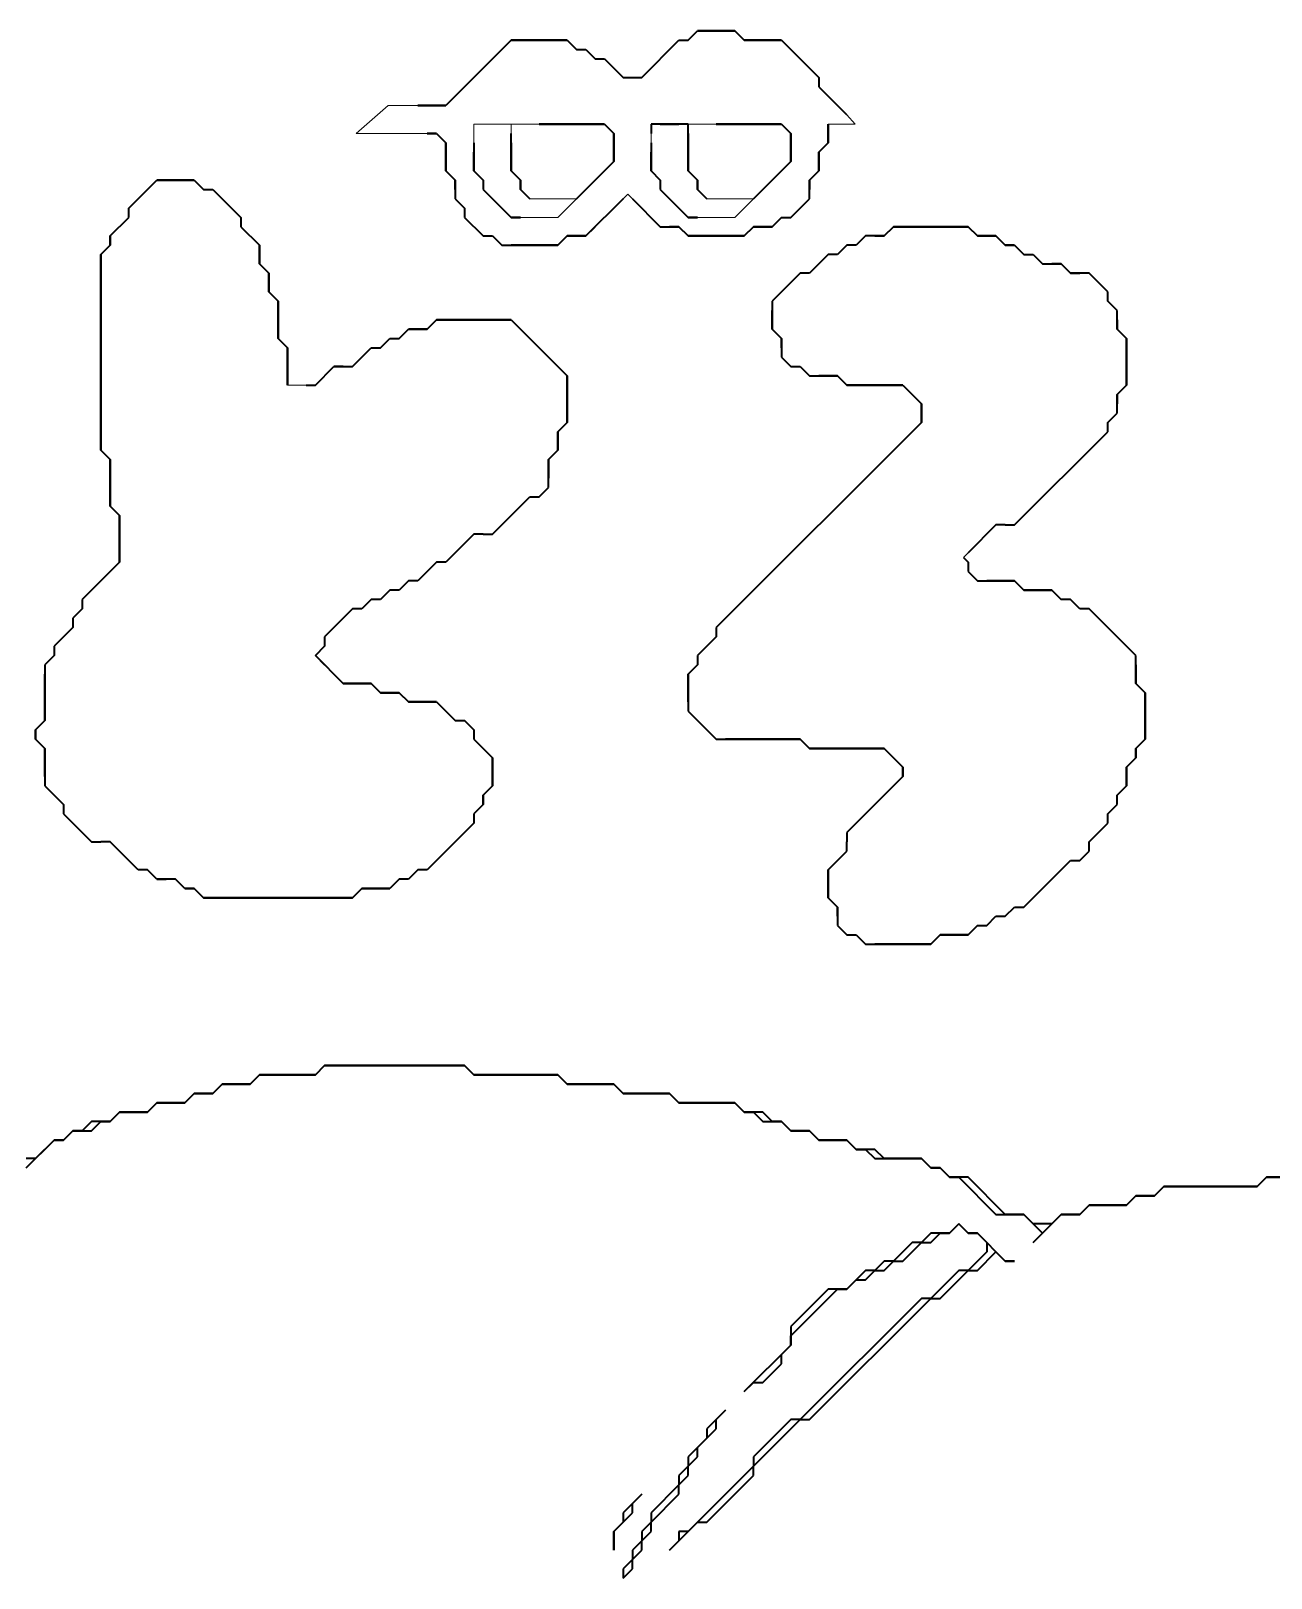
# Model space of a CAD drawing. Header units: millimetres. Extents: x 90 to 6638, y -1 to 4618.
# Drawn here: x 5886.2 to 6255.6, y 4157.2 to 4618.3 of the extents above; entities that cross this region are included whole.
import ezdxf

# ---------------------------------------------------------------- set-up
doc = ezdxf.new("R2010")
doc.units = ezdxf.units.MM
doc.layers.get('0').update_dxf_attribs({"lineweight": 9})
doc.layers.add('PDF_幾何圖形', color=7, linetype='Continuous')

msp = doc.modelspace()

# ---------------------------------------------------------------- linework, layer by layer
for p, q in [((5992.55, 4596.07), (5983.09, 4587.74)), ((6001.44, 4596.07), (5992.55, 4596.07)), ((6131.75, 4590.52), (6129.22, 4593.3)), ((6029.22, 4590.52), (6018.11, 4590.52)), ((6018.11, 4590.52), (6018.11, 4584.96)), ((6037.55, 4590.52), (6029.22, 4590.52)), ((6029.22, 4590.52), (6029.22, 4584.96)), ((6082, 4590.52), (6070.89, 4590.52)), ((6070.89, 4590.52), (6070.89, 4584.96)), ((6090.33, 4590.52), (6082, 4590.52)), ((6082, 4590.52), (6082, 4584.96)), ((6131.75, 4590.52), (6123.66, 4590.52)), ((5983.09, 4587.74), (5992.55, 4587.74)), ((5992.55, 4587.74), (6004.22, 4587.74)), ((6062.55, 4568.3), (6063.94, 4569.69)), ((6063.94, 4569.69), (6065.33, 4568.3)), ((6034.77, 4568.3), (6048.66, 4568.3)), ((6048.66, 4568.3), (6043.11, 4562.74)), ((6087.55, 4568.3), (6101.44, 4568.3)), ((6101.44, 4568.3), (6095.89, 4562.74)), ((6043.11, 4562.74), (6032, 4562.74)), ((6095.89, 4562.74), (6084.77, 4562.74)), ((5962.55, 4512.74), (5968.11, 4512.74)), ((6165.33, 4462.74), (6163.94, 4461.35))]:
    msp.add_line(p, q)
at = {"layer": 'PDF_幾何圖形', "lineweight": 35}
for p, q in [((6082, 4615.52), (6084.77, 4618.3)), ((6084.77, 4618.3), (6095.89, 4618.3)), ((6095.89, 4618.3), (6084.77, 4618.3)), ((6095.89, 4618.3), (6098.66, 4615.52)), ((6098.66, 4615.52), (6095.89, 4618.3)), ((6015.33, 4601.63), (6029.22, 4615.52)), ((6029.22, 4615.52), (6026.44, 4612.74)), ((6045.89, 4615.52), (6029.22, 4615.52)), ((6029.22, 4615.52), (6045.89, 4615.52)), ((6045.89, 4615.52), (6048.66, 4612.74)), ((6048.66, 4612.74), (6051.44, 4612.74)), ((6051.44, 4612.74), (6054.22, 4609.96)), ((6068.11, 4604.41), (6079.22, 4615.52)), ((6079.22, 4615.52), (6082, 4615.52)), ((6098.66, 4615.52), (6109.77, 4615.52)), ((6109.77, 4615.52), (6098.66, 4615.52)), ((6109.77, 4615.52), (6120.89, 4604.41)), ((6054.22, 4609.96), (6057, 4609.96)), ((6057, 4609.96), (6062.55, 4604.41)), ((6062.55, 4604.41), (6068.11, 4604.41)), ((6120.89, 4604.41), (6120.89, 4601.63)), ((6015.33, 4601.63), (6009.77, 4596.07)), ((6120.89, 4601.63), (6126.44, 4596.07)), ((6009.77, 4596.07), (6001.44, 4596.07)), ((6001.44, 4596.07), (6009.77, 4596.07)), ((6129.22, 4593.3), (6126.44, 4596.07)), ((6037.55, 4590.52), (6057, 4590.52)), ((6057, 4590.52), (6037.55, 4590.52)), ((6057, 4590.52), (6059.77, 4587.74)), ((6070.89, 4590.52), (6070.89, 4587.74)), ((6082, 4590.52), (6070.89, 4590.52)), ((6073.66, 4590.52), (6079.22, 4590.52)), ((6082, 4584.96), (6082, 4590.52)), ((6090.33, 4590.52), (6109.77, 4590.52)), ((6109.77, 4590.52), (6090.33, 4590.52)), ((6109.77, 4590.52), (6112.55, 4587.74)), ((6123.66, 4590.52), (6123.66, 4584.96)), ((6123.66, 4584.96), (6123.66, 4590.52)), ((6007, 4587.74), (6004.22, 4587.74)), ((6004.22, 4587.74), (6007, 4587.74)), ((6007, 4587.74), (6009.77, 4584.96)), ((6009.77, 4576.63), (6009.77, 4584.96)), ((6009.77, 4584.96), (6009.77, 4576.63)), ((6018.11, 4584.96), (6018.11, 4576.63)), ((6029.22, 4576.63), (6029.22, 4587.74)), ((6029.22, 4584.96), (6029.22, 4576.63)), ((6059.77, 4587.74), (6059.77, 4579.41)), ((6059.77, 4579.41), (6059.77, 4587.74)), ((6070.89, 4584.96), (6070.89, 4576.63)), ((6082, 4587.74), (6082, 4584.96)), ((6082, 4576.63), (6082, 4587.74)), ((6082, 4584.96), (6082, 4576.63)), ((6112.55, 4587.74), (6112.55, 4579.41)), ((6112.55, 4579.41), (6112.55, 4587.74)), ((6123.66, 4584.96), (6120.89, 4582.19)), ((6120.89, 4582.19), (6123.66, 4584.96)), ((6018.11, 4576.63), (6018.11, 4582.19)), ((6059.77, 4579.41), (6048.66, 4568.3)), ((6057, 4576.63), (6059.77, 4579.41)), ((6070.89, 4582.19), (6070.89, 4576.63)), ((6070.89, 4579.41), (6070.89, 4582.19)), ((6070.89, 4576.63), (6070.89, 4582.19)), ((6112.55, 4579.41), (6101.44, 4568.3)), ((6109.77, 4576.63), (6112.55, 4579.41)), ((6120.89, 4582.19), (6120.89, 4576.63)), ((6120.89, 4576.63), (6120.89, 4582.19)), ((6012.55, 4573.85), (6009.77, 4576.63)), ((6009.77, 4576.63), (6012.55, 4573.85)), ((6020.89, 4573.85), (6018.11, 4576.63)), ((6018.11, 4576.63), (6020.89, 4573.85)), ((6029.22, 4576.63), (6032, 4573.85)), ((6032, 4573.85), (6029.22, 4576.63)), ((6070.89, 4576.63), (6073.66, 4573.85)), ((6073.66, 4573.85), (6070.89, 4576.63)), ((6070.89, 4576.63), (6073.66, 4573.85)), ((6082, 4576.63), (6084.77, 4573.85)), ((6084.77, 4573.85), (6082, 4576.63)), ((6120.89, 4576.63), (6118.11, 4573.85)), ((6118.11, 4573.85), (6120.89, 4576.63)), ((5915.33, 4565.52), (5923.66, 4573.85)), ((5923.66, 4573.85), (5934.77, 4573.85)), ((5934.77, 4573.85), (5923.66, 4573.85)), ((5934.77, 4573.85), (5937.55, 4571.07)), ((5937.55, 4571.07), (5940.33, 4571.07)), ((5940.33, 4571.07), (5948.66, 4562.74)), ((6012.55, 4571.07), (6012.55, 4573.85)), ((6012.55, 4573.85), (6012.55, 4568.3)), ((6020.89, 4573.85), (6020.89, 4571.07)), ((6020.89, 4571.07), (6023.66, 4568.3)), ((6032, 4573.85), (6032, 4571.07)), ((6032, 4571.07), (6032, 4573.85)), ((6032, 4571.07), (6034.77, 4568.3)), ((6034.77, 4568.3), (6032, 4571.07)), ((6048.66, 4568.3), (6054.22, 4573.85)), ((6073.66, 4573.85), (6073.66, 4571.07)), ((6073.66, 4573.85), (6073.66, 4571.07)), ((6073.66, 4571.07), (6076.44, 4568.3)), ((6073.66, 4571.07), (6076.44, 4568.3)), ((6084.77, 4573.85), (6084.77, 4571.07)), ((6084.77, 4571.07), (6084.77, 4573.85)), ((6084.77, 4573.85), (6084.77, 4571.07)), ((6084.77, 4571.07), (6084.77, 4573.85)), ((6084.77, 4571.07), (6087.55, 4568.3)), ((6087.55, 4568.3), (6084.77, 4571.07)), ((6118.11, 4573.85), (6118.11, 4571.07)), ((6118.11, 4568.3), (6118.11, 4573.85)), ((5915.33, 4562.74), (5915.33, 4565.52)), ((6012.55, 4568.3), (6015.33, 4565.52)), ((6015.33, 4565.52), (6015.33, 4562.74)), ((6026.44, 4565.52), (6023.66, 4568.3)), ((6026.44, 4565.52), (6029.22, 4562.74)), ((6029.22, 4562.74), (6026.44, 4565.52)), ((6062.55, 4568.3), (6051.44, 4557.19)), ((6065.33, 4568.3), (6073.66, 4559.96)), ((6079.22, 4565.52), (6076.44, 4568.3)), ((6079.22, 4565.52), (6082, 4562.74)), ((6082, 4562.74), (6079.22, 4565.52)), ((6112.55, 4562.74), (6118.11, 4568.3)), ((5909.77, 4557.19), (5915.33, 4562.74)), ((5948.66, 4562.74), (5948.66, 4559.96)), ((6015.33, 4562.74), (6020.89, 4557.19)), ((6029.22, 4562.74), (6032, 4562.74)), ((6032, 4562.74), (6029.22, 4562.74)), ((6082, 4562.74), (6084.77, 4562.74)), ((6084.77, 4562.74), (6082, 4562.74)), ((6109.77, 4562.74), (6107, 4559.96)), ((6107, 4559.96), (6109.77, 4562.74)), ((6109.77, 4562.74), (6112.55, 4562.74)), ((5909.77, 4557.19), (5909.77, 4554.41)), ((5909.77, 4554.41), (5909.77, 4557.19)), ((5948.66, 4559.96), (5954.22, 4554.41)), ((6020.89, 4557.19), (6023.66, 4557.19)), ((6023.66, 4557.19), (6026.44, 4554.41)), ((6045.89, 4557.19), (6043.11, 4554.41)), ((6043.11, 4554.41), (6045.89, 4557.19)), ((6051.44, 4557.19), (6045.89, 4557.19)), ((6045.89, 4557.19), (6051.44, 4557.19)), ((6051.44, 4557.19), (6054.22, 4559.96)), ((6073.66, 4559.96), (6079.22, 4559.96)), ((6079.22, 4559.96), (6076.44, 4559.96)), ((6082, 4557.19), (6079.22, 4559.96)), ((6079.22, 4559.96), (6082, 4557.19)), ((6098.66, 4557.19), (6082, 4557.19)), ((6082, 4557.19), (6098.66, 4557.19)), ((6101.44, 4559.96), (6098.66, 4557.19)), ((6098.66, 4557.19), (6101.44, 4559.96)), ((6107, 4559.96), (6101.44, 4559.96)), ((6101.44, 4559.96), (6107, 4559.96)), ((6134.77, 4557.19), (6132, 4554.41)), ((6140.33, 4557.19), (6134.77, 4557.19)), ((6137.55, 4557.19), (6140.33, 4557.19)), ((6140.33, 4557.19), (6143.11, 4559.96)), ((6143.11, 4559.96), (6140.33, 4557.19)), ((6143.11, 4559.96), (6165.33, 4559.96)), ((6165.33, 4559.96), (6143.11, 4559.96)), ((6165.33, 4559.96), (6168.11, 4557.19)), ((6168.11, 4557.19), (6165.33, 4559.96)), ((6168.11, 4557.19), (6173.66, 4557.19)), ((6173.66, 4557.19), (6168.11, 4557.19)), ((6173.66, 4557.19), (6176.44, 4554.41)), ((6176.44, 4554.41), (6173.66, 4557.19)), ((5909.77, 4554.41), (5907, 4551.63)), ((5907, 4551.63), (5909.77, 4554.41)), ((5907, 4551.63), (5907, 4493.3)), ((5907, 4493.3), (5907, 4551.63)), ((5954.22, 4554.41), (5954.22, 4548.85)), ((5954.22, 4548.85), (5954.22, 4554.41)), ((6026.44, 4554.41), (6043.11, 4554.41)), ((6043.11, 4554.41), (6029.22, 4554.41)), ((6123.66, 4551.63), (6118.11, 4546.07)), ((6126.44, 4551.63), (6123.66, 4551.63)), ((6129.22, 4554.41), (6126.44, 4551.63)), ((6132, 4554.41), (6129.22, 4554.41)), ((6176.44, 4554.41), (6179.22, 4554.41)), ((6179.22, 4554.41), (6176.44, 4554.41)), ((6179.22, 4554.41), (6182, 4551.63)), ((6182, 4551.63), (6184.77, 4551.63)), ((6184.77, 4551.63), (6187.55, 4548.85)), ((5954.22, 4548.85), (5957, 4546.07)), ((5957, 4546.07), (5954.22, 4548.85)), ((6187.55, 4548.85), (6193.11, 4548.85)), ((6193.11, 4548.85), (6190.33, 4548.85)), ((6193.11, 4548.85), (6195.89, 4546.07)), ((6195.89, 4546.07), (6193.11, 4548.85)), ((5957, 4546.07), (5957, 4540.52)), ((5957, 4540.52), (5957, 4546.07)), ((6115.33, 4546.07), (6107, 4537.74)), ((6118.11, 4546.07), (6115.33, 4546.07)), ((6195.89, 4546.07), (6198.66, 4546.07)), ((6201.44, 4546.07), (6195.89, 4546.07)), ((6207, 4540.52), (6201.44, 4546.07)), ((5957, 4540.52), (5959.77, 4537.74)), ((5959.77, 4537.74), (5957, 4540.52)), ((5959.77, 4537.74), (5959.77, 4526.63)), ((5959.77, 4526.63), (5959.77, 4537.74)), ((6107, 4537.74), (6107, 4529.41)), ((6207, 4537.74), (6207, 4540.52)), ((6209.77, 4534.96), (6207, 4537.74)), ((6107, 4529.41), (6107, 4534.96)), ((6209.77, 4529.41), (6209.77, 4534.96)), ((5995.89, 4526.63), (5998.66, 4529.41)), ((6004.22, 4529.41), (5998.66, 4529.41)), ((5998.66, 4529.41), (6004.22, 4529.41)), ((6007, 4532.19), (6004.22, 4529.41)), ((6004.22, 4529.41), (6007, 4532.19)), ((6029.22, 4532.19), (6007, 4532.19)), ((6007, 4532.19), (6029.22, 4532.19)), ((6029.22, 4532.19), (6045.89, 4515.52)), ((6109.77, 4526.63), (6107, 4529.41)), ((6107, 4529.41), (6109.77, 4526.63)), ((6209.77, 4532.19), (6209.77, 4529.41)), ((6209.77, 4529.41), (6212.55, 4526.63)), ((6212.55, 4526.63), (6209.77, 4529.41)), ((5959.77, 4526.63), (5962.55, 4523.85)), ((5962.55, 4523.85), (5959.77, 4526.63)), ((5962.55, 4523.85), (5962.55, 4512.74)), ((5962.55, 4512.74), (5962.55, 4523.85)), ((5982, 4518.3), (5987.55, 4523.85)), ((5987.55, 4523.85), (5990.33, 4523.85)), ((5990.33, 4523.85), (5993.11, 4526.63)), ((5993.11, 4526.63), (5995.89, 4526.63)), ((6109.77, 4523.85), (6109.77, 4526.63)), ((6109.77, 4526.63), (6109.77, 4521.07)), ((6212.55, 4526.63), (6212.55, 4512.74)), ((6212.55, 4512.74), (6212.55, 4526.63)), ((6109.77, 4521.07), (6112.55, 4518.3)), ((5970.89, 4512.74), (5976.44, 4518.3)), ((5979.22, 4518.3), (5976.44, 4518.3)), ((5976.44, 4518.3), (5982, 4518.3)), ((6045.89, 4501.63), (6045.89, 4515.52)), ((6045.89, 4515.52), (6045.89, 4501.63)), ((6112.55, 4518.3), (6115.33, 4518.3)), ((6115.33, 4518.3), (6118.11, 4515.52)), ((6118.11, 4515.52), (6126.44, 4515.52)), ((6126.44, 4515.52), (6120.89, 4515.52)), ((6129.22, 4512.74), (6126.44, 4515.52)), ((6126.44, 4515.52), (6129.22, 4512.74)), ((5968.11, 4512.74), (5970.89, 4512.74)), ((6145.89, 4512.74), (6129.22, 4512.74)), ((6129.22, 4512.74), (6145.89, 4512.74)), ((6145.89, 4512.74), (6151.44, 4507.19)), ((6212.55, 4512.74), (6209.77, 4509.96)), ((6209.77, 4509.96), (6212.55, 4512.74)), ((6209.77, 4509.96), (6209.77, 4507.19)), ((6209.77, 4504.41), (6209.77, 4509.96)), ((6151.44, 4501.63), (6151.44, 4507.19)), ((6151.44, 4507.19), (6151.44, 4501.63)), ((6043.11, 4498.85), (6045.89, 4501.63)), ((6045.89, 4501.63), (6043.11, 4498.85)), ((6151.44, 4501.63), (6090.33, 4440.52)), ((6207, 4501.63), (6209.77, 4504.41)), ((6207, 4498.85), (6207, 4501.63)), ((6043.11, 4493.3), (6043.11, 4498.85)), ((6043.11, 4498.85), (6043.11, 4493.3)), ((6179.22, 4471.07), (6207, 4498.85)), ((5907, 4493.3), (5909.77, 4490.52)), ((5909.77, 4490.52), (5907, 4493.3)), ((6040.33, 4490.52), (6043.11, 4493.3)), ((6043.11, 4493.3), (6040.33, 4490.52)), ((5909.77, 4490.52), (5909.77, 4476.63)), ((5909.77, 4476.63), (5909.77, 4490.52)), ((6040.33, 4482.19), (6040.33, 4490.52)), ((6040.33, 4490.52), (6040.33, 4484.96)), ((6037.55, 4479.41), (6040.33, 4482.19)), ((6023.66, 4468.3), (6034.77, 4479.41)), ((6034.77, 4479.41), (6037.55, 4479.41)), ((5909.77, 4476.63), (5912.55, 4473.85)), ((5912.55, 4473.85), (5909.77, 4476.63)), ((5912.55, 4473.85), (5912.55, 4459.96)), ((5912.55, 4459.96), (5912.55, 4473.85)), ((6018.11, 4468.3), (6009.77, 4459.96)), ((6020.89, 4468.3), (6018.11, 4468.3)), ((6020.89, 4468.3), (6023.66, 4468.3)), ((6173.66, 4471.07), (6165.33, 4462.74)), ((6176.44, 4471.07), (6173.66, 4471.07)), ((6176.44, 4471.07), (6179.22, 4471.07)), ((5912.55, 4459.96), (5901.44, 4448.85)), ((6007, 4459.96), (6001.44, 4454.41)), ((6009.77, 4459.96), (6007, 4459.96)), ((6163.94, 4461.35), (6165.33, 4459.96)), ((6165.33, 4459.96), (6165.33, 4457.19)), ((5998.66, 4454.41), (5995.89, 4451.63)), ((6001.44, 4454.41), (5998.66, 4454.41)), ((6165.33, 4457.19), (6168.11, 4454.41)), ((6168.11, 4454.41), (6179.22, 4454.41)), ((6179.22, 4454.41), (6170.89, 4454.41)), ((6179.22, 4454.41), (6182, 4451.63)), ((6182, 4451.63), (6179.22, 4454.41)), ((5993.11, 4451.63), (5990.33, 4448.85)), ((5995.89, 4451.63), (5993.11, 4451.63)), ((6182, 4451.63), (6190.33, 4451.63)), ((6190.33, 4451.63), (6182, 4451.63)), ((6190.33, 4451.63), (6193.11, 4448.85)), ((6193.11, 4448.85), (6190.33, 4451.63)), ((5901.44, 4446.07), (5898.66, 4443.3)), ((5901.44, 4448.85), (5901.44, 4446.07)), ((5982, 4446.07), (5973.66, 4437.74)), ((5984.77, 4446.07), (5982, 4446.07)), ((5987.55, 4448.85), (5984.77, 4446.07)), ((5990.33, 4448.85), (5987.55, 4448.85)), ((6195.89, 4448.85), (6193.11, 4448.85)), ((6198.66, 4446.07), (6195.89, 4448.85)), ((6201.44, 4446.07), (6198.66, 4446.07)), ((6215.33, 4432.19), (6201.44, 4446.07)), ((5898.66, 4440.52), (5893.11, 4434.96)), ((5895.89, 4437.74), (5898.66, 4440.52)), ((5898.66, 4443.3), (5898.66, 4440.52)), ((6090.33, 4440.52), (6090.33, 4437.74)), ((5973.66, 4437.74), (5973.66, 4434.96)), ((6090.33, 4437.74), (6084.77, 4432.19)), ((5893.11, 4432.19), (5890.33, 4429.41)), ((5893.11, 4434.96), (5893.11, 4432.19)), ((5970.89, 4432.19), (5973.66, 4434.96)), ((5973.66, 4434.96), (5970.89, 4432.19)), ((5979.22, 4423.85), (5970.89, 4432.19)), ((5970.89, 4432.19), (5973.66, 4429.41)), ((6084.77, 4432.19), (6084.77, 4429.41)), ((6215.33, 4423.85), (6215.33, 4432.19)), ((5890.33, 4429.41), (5890.33, 4412.74)), ((6082, 4426.63), (6084.77, 4429.41)), ((6084.77, 4429.41), (6082, 4426.63)), ((6215.33, 4429.41), (6215.33, 4423.85)), ((5890.33, 4412.74), (5890.33, 4426.63)), ((5976.44, 4426.63), (5979.22, 4423.85)), ((5987.55, 4423.85), (5979.22, 4423.85)), ((5979.22, 4423.85), (5987.55, 4423.85)), ((5990.33, 4421.07), (5987.55, 4423.85)), ((5987.55, 4423.85), (5990.33, 4421.07)), ((6082, 4418.3), (6082, 4426.63)), ((6082, 4426.63), (6082, 4415.52)), ((6215.33, 4423.85), (6218.11, 4421.07)), ((6218.11, 4421.07), (6215.33, 4423.85)), ((5995.89, 4421.07), (5990.33, 4421.07)), ((5990.33, 4421.07), (5995.89, 4421.07)), ((5998.66, 4418.3), (5995.89, 4421.07)), ((5995.89, 4421.07), (5998.66, 4418.3)), ((6007, 4418.3), (5998.66, 4418.3)), ((5998.66, 4418.3), (6007, 4418.3)), ((6007, 4418.3), (6012.55, 4412.74)), ((6218.11, 4421.07), (6218.11, 4407.19)), ((6218.11, 4407.19), (6218.11, 4421.07)), ((6082, 4415.52), (6090.33, 4407.19)), ((5890.33, 4412.74), (5887.55, 4409.96)), ((5887.55, 4409.96), (5890.33, 4412.74)), ((5887.55, 4409.96), (5887.55, 4407.19)), ((5887.55, 4407.19), (5887.55, 4409.96)), ((6012.55, 4412.74), (6015.33, 4412.74)), ((6018.11, 4409.96), (6015.33, 4412.74)), ((6015.33, 4412.74), (6018.11, 4409.96)), ((6018.11, 4409.96), (6018.11, 4407.19)), ((5887.55, 4407.19), (5890.33, 4404.41)), ((5890.33, 4404.41), (5887.55, 4407.19)), ((5890.33, 4404.41), (5890.33, 4393.3)), ((5890.33, 4396.07), (5890.33, 4404.41)), ((6018.11, 4407.19), (6023.66, 4401.63)), ((6023.66, 4401.63), (6020.89, 4404.41)), ((6090.33, 4407.19), (6115.33, 4407.19)), ((6115.33, 4407.19), (6093.11, 4407.19)), ((6118.11, 4404.41), (6115.33, 4407.19)), ((6115.33, 4407.19), (6118.11, 4404.41)), ((6140.33, 4404.41), (6118.11, 4404.41)), ((6118.11, 4404.41), (6140.33, 4404.41)), ((6143.11, 4401.63), (6140.33, 4404.41)), ((6140.33, 4404.41), (6145.89, 4398.85)), ((6218.11, 4407.19), (6215.33, 4404.41)), ((6215.33, 4404.41), (6218.11, 4407.19)), ((6215.33, 4404.41), (6215.33, 4401.63)), ((6215.33, 4401.63), (6215.33, 4404.41)), ((6023.66, 4393.3), (6023.66, 4401.63)), ((6023.66, 4401.63), (6023.66, 4393.3)), ((6215.33, 4401.63), (6212.55, 4398.85)), ((6212.55, 4398.85), (6215.33, 4401.63)), ((6145.89, 4396.07), (6129.22, 4379.41)), ((6145.89, 4396.07), (6145.89, 4398.85)), ((6145.89, 4398.85), (6145.89, 4396.07)), ((6212.55, 4398.85), (6212.55, 4393.3)), ((6212.55, 4393.3), (6212.55, 4398.85)), ((5890.33, 4393.3), (5895.89, 4387.74)), ((6020.89, 4390.52), (6023.66, 4393.3)), ((6023.66, 4393.3), (6020.89, 4390.52)), ((6020.89, 4387.74), (6020.89, 4390.52)), ((6020.89, 4390.52), (6020.89, 4387.74)), ((6212.55, 4393.3), (6209.77, 4390.52)), ((6209.77, 4390.52), (6212.55, 4393.3)), ((6209.77, 4387.74), (6209.77, 4390.52)), ((5895.89, 4387.74), (5895.89, 4384.96)), ((6020.89, 4387.74), (6018.11, 4384.96)), ((6207, 4384.96), (6209.77, 4387.74)), ((5895.89, 4384.96), (5904.22, 4376.63)), ((6018.11, 4382.19), (6004.22, 4368.3)), ((6018.11, 4384.96), (6018.11, 4382.19)), ((6201.44, 4376.63), (6207, 4382.19)), ((6207, 4382.19), (6207, 4384.96)), ((5904.22, 4376.63), (5907, 4376.63)), ((5909.77, 4376.63), (5907, 4376.63)), ((5918.11, 4368.3), (5909.77, 4376.63)), ((6129.22, 4379.41), (6129.22, 4376.63)), ((6129.22, 4373.85), (6129.22, 4376.63)), ((6201.44, 4373.85), (6201.44, 4376.63)), ((6123.66, 4368.3), (6129.22, 4373.85)), ((6198.66, 4371.07), (6201.44, 4373.85)), ((5920.89, 4368.3), (5918.11, 4368.3)), ((5923.66, 4365.52), (5920.89, 4368.3)), ((6001.44, 4368.3), (5998.66, 4365.52)), ((6004.22, 4368.3), (6001.44, 4368.3)), ((6126.44, 4371.07), (6123.66, 4368.3)), ((6123.66, 4359.96), (6123.66, 4368.3)), ((6123.66, 4368.3), (6123.66, 4359.96)), ((6182, 4357.19), (6195.89, 4371.07)), ((6195.89, 4371.07), (6198.66, 4371.07)), ((5923.66, 4365.52), (5926.44, 4365.52)), ((5929.22, 4365.52), (5923.66, 4365.52)), ((5932, 4362.74), (5929.22, 4365.52)), ((5932, 4362.74), (5934.77, 4362.74)), ((5934.77, 4362.74), (5932, 4362.74)), ((5934.77, 4362.74), (5937.55, 4359.96)), ((5937.55, 4359.96), (5934.77, 4362.74)), ((5982, 4359.96), (5984.77, 4362.74)), ((5984.77, 4362.74), (5982, 4359.96)), ((5984.77, 4362.74), (5993.11, 4362.74)), ((5993.11, 4362.74), (5984.77, 4362.74)), ((5995.89, 4365.52), (5993.11, 4362.74)), ((5998.66, 4365.52), (5995.89, 4365.52)), ((5937.55, 4359.96), (5982, 4359.96)), ((5982, 4359.96), (5937.55, 4359.96)), ((6126.44, 4357.19), (6123.66, 4359.96)), ((6123.66, 4359.96), (6126.44, 4357.19)), ((6126.44, 4354.41), (6126.44, 4357.19)), ((6126.44, 4357.19), (6126.44, 4351.63)), ((6170.89, 4351.63), (6173.66, 4354.41)), ((6173.66, 4354.41), (6176.44, 4354.41)), ((6176.44, 4354.41), (6179.22, 4357.19)), ((6179.22, 4357.19), (6182, 4357.19)), ((6126.44, 4351.63), (6129.22, 4348.85)), ((6129.22, 4348.85), (6132, 4348.85)), ((6132, 4348.85), (6134.77, 4346.07)), ((6157, 4348.85), (6154.22, 4346.07)), ((6154.22, 4346.07), (6157, 4348.85)), ((6165.33, 4348.85), (6157, 4348.85)), ((6157, 4348.85), (6165.33, 4348.85)), ((6168.11, 4351.63), (6165.33, 4348.85)), ((6165.33, 4348.85), (6168.11, 4351.63)), ((6168.11, 4351.63), (6170.89, 4351.63)), ((6134.77, 4346.07), (6154.22, 4346.07)), ((6154.22, 4346.07), (6137.55, 4346.07)), ((5954.22, 4307.19), (5951.44, 4304.41)), ((5951.44, 4304.41), (5954.22, 4307.19)), ((5970.89, 4307.19), (5954.22, 4307.19)), ((5954.22, 4307.19), (5970.89, 4307.19)), ((5973.66, 4309.96), (5970.89, 4307.19)), ((5970.89, 4307.19), (5973.66, 4309.96)), ((5973.66, 4309.96), (6015.33, 4309.96)), ((6015.33, 4309.96), (5973.66, 4309.96)), ((6015.33, 4309.96), (6018.11, 4307.19)), ((6018.11, 4307.19), (6015.33, 4309.96)), ((6018.11, 4307.19), (6043.11, 4307.19)), ((6043.11, 4307.19), (6018.11, 4307.19)), ((6043.11, 4307.19), (6045.89, 4304.41)), ((6045.89, 4304.41), (6043.11, 4307.19)), ((5943.11, 4304.41), (5940.33, 4301.63)), ((5940.33, 4301.63), (5943.11, 4304.41)), ((5951.44, 4304.41), (5943.11, 4304.41)), ((5943.11, 4304.41), (5951.44, 4304.41)), ((6045.89, 4304.41), (6059.77, 4304.41)), ((6059.77, 4304.41), (6045.89, 4304.41)), ((6059.77, 4304.41), (6062.55, 4301.63)), ((6062.55, 4301.63), (6059.77, 4304.41)), ((5923.66, 4298.85), (5920.89, 4296.07)), ((5920.89, 4296.07), (5923.66, 4298.85)), ((5932, 4298.85), (5923.66, 4298.85)), ((5923.66, 4298.85), (5932, 4298.85)), ((5934.77, 4301.63), (5932, 4298.85)), ((5932, 4298.85), (5934.77, 4301.63)), ((5940.33, 4301.63), (5934.77, 4301.63)), ((5934.77, 4301.63), (5940.33, 4301.63)), ((6062.55, 4301.63), (6076.44, 4301.63)), ((6076.44, 4301.63), (6062.55, 4301.63)), ((6076.44, 4301.63), (6079.22, 4298.85)), ((6079.22, 4298.85), (6076.44, 4301.63)), ((6079.22, 4298.85), (6095.89, 4298.85)), ((6095.89, 4298.85), (6079.22, 4298.85)), ((6095.89, 4298.85), (6098.66, 4296.07)), ((6098.66, 4296.07), (6095.89, 4298.85)), ((5904.22, 4293.3), (5901.44, 4290.52)), ((5909.77, 4293.3), (5904.22, 4293.3)), ((5904.22, 4290.52), (5907, 4293.3)), ((5907, 4293.3), (5909.77, 4293.3)), ((5912.55, 4296.07), (5909.77, 4293.3)), ((5909.77, 4293.3), (5912.55, 4296.07)), ((5920.89, 4296.07), (5912.55, 4296.07)), ((5912.55, 4296.07), (5920.89, 4296.07)), ((6098.66, 4296.07), (6101.44, 4296.07)), ((6104.22, 4296.07), (6098.66, 4296.07)), ((6101.44, 4296.07), (6104.22, 4293.3)), ((6107, 4293.3), (6104.22, 4296.07)), ((6104.22, 4293.3), (6109.77, 4293.3)), ((6109.77, 4293.3), (6107, 4293.3)), ((6109.77, 4293.3), (6112.55, 4290.52)), ((6112.55, 4290.52), (6109.77, 4293.3)), ((5898.66, 4290.52), (5895.89, 4287.74)), ((5895.89, 4287.74), (5898.66, 4290.52)), ((5901.44, 4290.52), (5898.66, 4290.52)), ((5898.66, 4290.52), (5904.22, 4290.52)), ((6112.55, 4290.52), (6118.11, 4290.52)), ((6118.11, 4290.52), (6112.55, 4290.52)), ((6118.11, 4290.52), (6120.89, 4287.74)), ((6120.89, 4287.74), (6118.11, 4290.52)), ((5884.77, 4279.41), (5893.11, 4287.74)), ((5893.11, 4287.74), (5887.55, 4282.19)), ((5895.89, 4287.74), (5893.11, 4287.74)), ((5893.11, 4287.74), (5895.89, 4287.74)), ((6120.89, 4287.74), (6129.22, 4287.74)), ((6129.22, 4287.74), (6120.89, 4287.74)), ((6129.22, 4287.74), (6132, 4284.96)), ((6132, 4284.96), (6129.22, 4287.74)), ((6132, 4284.96), (6134.77, 4284.96)), ((6137.55, 4284.96), (6132, 4284.96)), ((6134.77, 4284.96), (6137.55, 4282.19)), ((6140.33, 4282.19), (6137.55, 4284.96)), ((5887.55, 4282.19), (5884.77, 4282.19)), ((6137.55, 4282.19), (6151.44, 4282.19)), ((6151.44, 4282.19), (6140.33, 4282.19)), ((6151.44, 4282.19), (6154.22, 4279.41)), ((6154.22, 4279.41), (6151.44, 4282.19)), ((6154.22, 4279.41), (6157, 4279.41)), ((6157, 4279.41), (6154.22, 4279.41)), ((6157, 4279.41), (6159.77, 4276.63)), ((6159.77, 4276.63), (6157, 4279.41)), ((6159.77, 4276.63), (6162.55, 4276.63)), ((6165.33, 4276.63), (6159.77, 4276.63)), ((6162.55, 4276.63), (6173.66, 4265.52)), ((6176.44, 4265.52), (6165.33, 4276.63)), ((6251.44, 4273.85), (6254.22, 4276.63)), ((6254.22, 4276.63), (6251.44, 4273.85)), ((6254.22, 4276.63), (6282, 4276.63)), ((6282, 4276.63), (6254.22, 4276.63)), ((6212.55, 4268.3), (6215.33, 4271.07)), ((6215.33, 4271.07), (6212.55, 4268.3)), ((6215.33, 4271.07), (6220.89, 4271.07)), ((6220.89, 4271.07), (6215.33, 4271.07)), ((6220.89, 4271.07), (6223.66, 4273.85)), ((6223.66, 4273.85), (6220.89, 4271.07)), ((6223.66, 4273.85), (6251.44, 4273.85)), ((6251.44, 4273.85), (6223.66, 4273.85)), ((6173.66, 4265.52), (6182, 4265.52)), ((6182, 4265.52), (6176.44, 4265.52)), ((6182, 4265.52), (6187.55, 4259.96)), ((6184.77, 4262.74), (6182, 4265.52)), ((6184.77, 4257.19), (6193.11, 4265.52)), ((6193.11, 4265.52), (6190.33, 4262.74)), ((6193.11, 4265.52), (6198.66, 4265.52)), ((6198.66, 4265.52), (6193.11, 4265.52)), ((6198.66, 4265.52), (6201.44, 4268.3)), ((6201.44, 4268.3), (6198.66, 4265.52)), ((6201.44, 4268.3), (6212.55, 4268.3)), ((6212.55, 4268.3), (6201.44, 4268.3)), ((6162.55, 4262.74), (6159.77, 4259.96)), ((6159.77, 4259.96), (6162.55, 4262.74)), ((6162.55, 4262.74), (6165.33, 4259.96)), ((6165.33, 4259.96), (6162.55, 4262.74)), ((6190.33, 4262.74), (6184.77, 4262.74)), ((6148.66, 4257.19), (6143.11, 4251.63)), ((6145.89, 4251.63), (6151.44, 4257.19)), ((6151.44, 4257.19), (6148.66, 4257.19)), ((6154.22, 4259.96), (6151.44, 4257.19)), ((6151.44, 4257.19), (6154.22, 4257.19)), ((6159.77, 4259.96), (6154.22, 4259.96)), ((6154.22, 4257.19), (6157, 4259.96)), ((6157, 4259.96), (6159.77, 4259.96)), ((6165.33, 4259.96), (6168.11, 4259.96)), ((6168.11, 4259.96), (6165.33, 4259.96)), ((6168.11, 4259.96), (6170.89, 4257.19)), ((6176.44, 4251.63), (6168.11, 4259.96)), ((6170.89, 4257.19), (6170.89, 4254.41)), ((6187.55, 4259.96), (6184.77, 4257.19)), ((6140.33, 4251.63), (6137.55, 4248.85)), ((6143.11, 4251.63), (6140.33, 4251.63)), ((6140.33, 4248.85), (6143.11, 4251.63)), ((6143.11, 4251.63), (6145.89, 4251.63)), ((6170.89, 4254.41), (6165.33, 4248.85)), ((6168.11, 4248.85), (6173.66, 4254.41)), ((6173.66, 4254.41), (6176.44, 4251.63)), ((6176.44, 4251.63), (6179.22, 4251.63)), ((6179.22, 4251.63), (6176.44, 4251.63)), ((6134.77, 4248.85), (6129.22, 4243.3)), ((6137.55, 4248.85), (6134.77, 4248.85)), ((6134.77, 4246.07), (6137.55, 4248.85)), ((6137.55, 4248.85), (6140.33, 4248.85)), ((6162.55, 4248.85), (6154.22, 4240.52)), ((6157, 4240.52), (6165.33, 4248.85)), ((6165.33, 4248.85), (6162.55, 4248.85)), ((6165.33, 4248.85), (6168.11, 4248.85)), ((6123.66, 4243.3), (6112.55, 4232.19)), ((6112.55, 4229.41), (6126.44, 4243.3)), ((6129.22, 4243.3), (6123.66, 4243.3)), ((6126.44, 4243.3), (6129.22, 4243.3)), ((6129.22, 4243.3), (6132, 4246.07)), ((6132, 4246.07), (6134.77, 4246.07)), ((6151.44, 4240.52), (6115.33, 4204.41)), ((6118.11, 4204.41), (6154.22, 4240.52)), ((6154.22, 4240.52), (6151.44, 4240.52)), ((6154.22, 4240.52), (6157, 4240.52)), ((6112.55, 4232.19), (6112.55, 4226.63)), ((6112.55, 4226.63), (6112.55, 4229.41)), ((6112.55, 4226.63), (6098.66, 4212.74)), ((6109.77, 4223.85), (6112.55, 4226.63)), ((6109.77, 4221.07), (6109.77, 4223.85)), ((6104.22, 4215.52), (6109.77, 4221.07)), ((6098.66, 4212.74), (6101.44, 4215.52)), ((6101.44, 4215.52), (6104.22, 4215.52)), ((6093.11, 4207.19), (6087.55, 4201.63)), ((6090.33, 4204.41), (6093.11, 4207.19)), ((6084.77, 4196.07), (6090.33, 4201.63)), ((6087.55, 4201.63), (6087.55, 4198.85)), ((6090.33, 4201.63), (6090.33, 4204.41)), ((6112.55, 4204.41), (6101.44, 4193.3)), ((6101.44, 4190.52), (6115.33, 4204.41)), ((6115.33, 4204.41), (6112.55, 4204.41)), ((6115.33, 4204.41), (6118.11, 4204.41)), ((6087.55, 4198.85), (6082, 4193.3)), ((6082, 4193.3), (6082, 4190.52)), ((6082, 4190.52), (6084.77, 4193.3)), ((6084.77, 4193.3), (6084.77, 4196.07)), ((6101.44, 4193.3), (6101.44, 4190.52)), ((6082, 4190.52), (6079.22, 4187.74)), ((6079.22, 4187.74), (6079.22, 4184.96)), ((6079.22, 4184.96), (6082, 4187.74)), ((6082, 4187.74), (6082, 4190.52)), ((6101.44, 4190.52), (6082, 4171.07)), ((6087.55, 4173.85), (6101.44, 4187.74)), ((6101.44, 4187.74), (6101.44, 4190.52)), ((6079.22, 4184.96), (6070.89, 4176.63)), ((6079.22, 4182.19), (6079.22, 4184.96)), ((6068.11, 4182.19), (6062.55, 4176.63)), ((6065.33, 4179.41), (6068.11, 4182.19)), ((6065.33, 4176.63), (6065.33, 4179.41)), ((6070.89, 4173.85), (6079.22, 4182.19)), ((6059.77, 4171.07), (6065.33, 4176.63)), ((6062.55, 4173.85), (6059.77, 4171.07)), ((6062.55, 4176.63), (6062.55, 4173.85)), ((6070.89, 4173.85), (6068.11, 4171.07)), ((6070.89, 4176.63), (6070.89, 4173.85)), ((6070.89, 4171.07), (6070.89, 4173.85)), ((6076.44, 4165.52), (6084.77, 4173.85)), ((6084.77, 4173.85), (6087.55, 4173.85)), ((6059.77, 4171.07), (6059.77, 4165.52)), ((6059.77, 4165.52), (6059.77, 4171.07)), ((6068.11, 4171.07), (6068.11, 4168.3)), ((6068.11, 4168.3), (6070.89, 4171.07)), ((6082, 4171.07), (6079.22, 4171.07)), ((6079.22, 4171.07), (6079.22, 4168.3)), ((6068.11, 4168.3), (6065.33, 4165.52)), ((6065.33, 4165.52), (6065.33, 4162.74)), ((6065.33, 4162.74), (6068.11, 4165.52)), ((6068.11, 4165.52), (6068.11, 4168.3)), ((6079.22, 4168.3), (6076.44, 4165.52)), ((6065.33, 4162.74), (6062.55, 4159.96)), ((6062.55, 4159.96), (6062.55, 4157.19)), ((6062.55, 4157.19), (6065.33, 4159.96)), ((6065.33, 4159.96), (6065.33, 4162.74))]:
    msp.add_line(p, q, dxfattribs=at)

doc.saveas('drawing.dxf')
